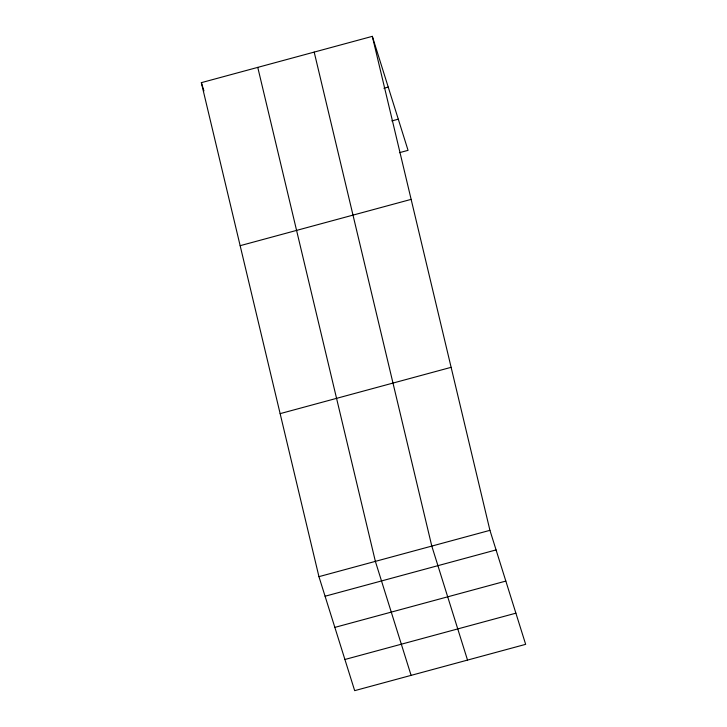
<?xml version="1.0" encoding="UTF-8"?>
<svg xmlns="http://www.w3.org/2000/svg" width="727" height="727" viewBox="0 0 727 727"><rect width="100%" height="100%" fill="white"/><g stroke="black" fill="none" stroke-linecap="round" stroke-linejoin="round"><path stroke-width="1.09" d="M372.324 36.35L489.934 530.337L525.657 644.34L354.676 690.65L318.944 576.656L201.343 82.66L372.324 36.35L408.056 150.344L399.441 152.679M383.92 88.258L388.227 87.086M391.826 120.936L398.287 119.192M240.155 245.681L411.137 199.371M280.14 413.636L451.122 367.326M318.944 576.656L489.934 530.337M325.087 596.231L496.068 549.921M334.847 627.392L505.828 581.082M344.907 659.489L515.888 613.179M467.525 660.08L431.793 546.086L314.191 52.099M411.1 675.365L375.368 561.371L257.767 67.384M201.343 82.66L203.933 90.911"/></g></svg>
